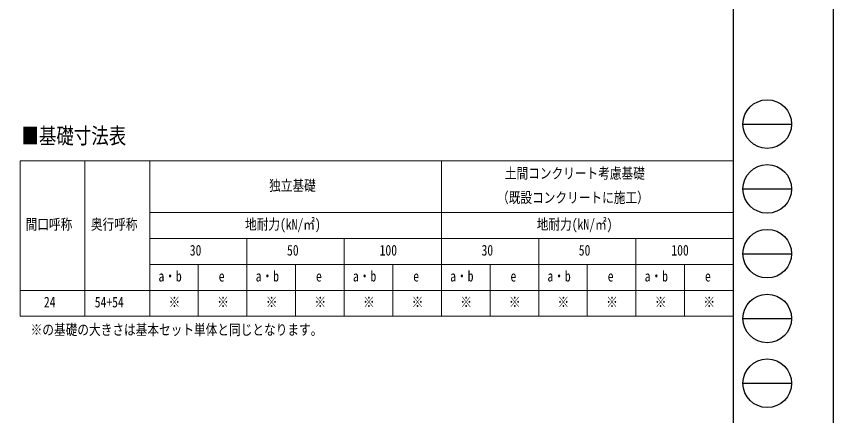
# Model space of a CAD drawing. Units: millimetres, scale not verified. Extents: x -12615 to 12615, y -8910 to 8910.
# Drawn here: x 5051 to 12615, y -4650 to -952 of the extents above; entities that cross this region are included whole.
import ezdxf
from ezdxf.enums import TextEntityAlignment as Align

# ---------------------------------------------------------------- set-up
doc = ezdxf.new("R2010")
doc.units = ezdxf.units.MM
doc.header["$LTSCALE"] = 30
doc.layers.add('0-1_TABLE1', color=7, linetype='Continuous', lineweight=18)
doc.layers.add('0-2_USER1', color=3, linetype='Continuous')
doc.layers.add('0-7_YKK_ZWAK', color=7, linetype='Continuous')
doc.styles.add('ＭＳ ゴシック', font='')
doc.styles.get('ＭＳ ゴシック').set_extended_font_data('MS Gothic')

msp = doc.modelspace()

# ---------------------------------------------------------------- linework, layer by layer
at = {"layer": '0-1_TABLE1'}
for p, q in [((5085.06, -2289.54), (11685.06, -2289.54)), ((5085.06, -2289.54), (5085.06, -3729.54)), ((5685.06, -2289.54), (5685.06, -3729.54)), ((6285.06, -2769.54), (11685.06, -2769.54)), ((6285.06, -3009.54), (11685.06, -3009.54)), ((7185.06, -3009.54), (7185.06, -3729.54)), ((8085.06, -3009.54), (8085.06, -3729.54)), ((9885.06, -3009.54), (9885.06, -3729.54)), ((10785.06, -3009.54), (10785.06, -3729.54)), ((6285.06, -3249.54), (11685.06, -3249.54)), ((6735.06, -3249.54), (6735.06, -3729.54)), ((7635.06, -3249.54), (7635.06, -3729.54)), ((8535.06, -3249.54), (8535.06, -3729.54)), ((9435.06, -3249.54), (9435.06, -3729.54)), ((10335.06, -3249.54), (10335.06, -3729.54)), ((11235.06, -3249.54), (11235.06, -3729.54))]:
    msp.add_line(p, q, dxfattribs=at)
for points in [[(6285.06, -2289.54), (6285.06, -2769.54), (6285.06, -3729.54)], [(8985.06, -2289.54), (8985.06, -2769.54), (8985.06, -3249.54), (8985.06, -3489.54), (8985.06, -3729.54)], [(11685.06, -2289.54), (11685.06, -3249.54), (11685.06, -3489.54), (11685.06, -3729.54)], [(5085.06, -3489.54), (5685.06, -3489.54), (6285.06, -3489.54), (8085.06, -3489.54), (8535.06, -3489.54), (11685.06, -3489.54)], [(5085.06, -3729.54), (6285.06, -3729.54), (11685.06, -3729.54)]]:
    msp.add_lwpolyline(points, dxfattribs=at)
at = {"layer": '0-7_YKK_ZWAK'}
for p, q in [((11685.06, 8325), (11685.06, -7575)), ((11775.06, -1950), (12225.06, -1950)), ((11775.06, -2550), (12225.06, -2550)), ((11775.06, -3150), (12225.06, -3150)), ((11775.06, -3750), (12225.06, -3750)), ((11775.06, -4350), (12225.06, -4350))]:
    msp.add_line(p, q, dxfattribs=at)
msp.add_lwpolyline([(-12615, -8910), (12615, -8910), (12615, 8910), (-12615, 8910)], close=True, dxfattribs=at)
for centre in [(12000.06, -1950), (12000.06, -2550), (12000.06, -3150), (12000.06, -3750), (12000.06, -4350)]:
    msp.add_circle(centre, 225, dxfattribs=at)

# ---------------------------------------------------------------- texts
at = {"layer": '0-1_TABLE1', "style": 'ＭＳ ゴシック', "width": 0.8}
for s, p in [('土間コンクリート考慮基礎', (9571.86, -2484.54)), ('独立基礎', (7390.26, -2597.04)), ('（既設コンクリートに施工）', (9499.86, -2709.54)), ('間口呼称', (5136.66, -2957.04)), ('奥行呼称', (5740.26, -2957.04)), ('地耐力(kN/㎡)', (7167.06, -2957.04)), ('地耐力(kN/㎡)', (9867.06, -2957.04)), ('30', (6655.86, -3197.04)), ('50', (7555.86, -3197.04)), ('100', (8412.66, -3197.04)), ('30', (9355.86, -3197.04)), ('50', (10255.86, -3197.04)), ('100', (11112.66, -3197.04)), ('a・b', (6366.06, -3437.04)), ('a・b', (7266.06, -3437.04)), ('a・b', (8166.06, -3437.04)), ('a・b', (9066.06, -3437.04)), ('a・b', (9966.06, -3437.04)), ('a・b', (10866.06, -3437.04)), ('e', (6924.06, -3437.04)), ('e', (7824.06, -3437.04)), ('e', (8724.06, -3437.04)), ('e', (9624.06, -3437.04)), ('e', (10524.06, -3437.04)), ('e', (11424.06, -3437.04)), ('24', (5305.86, -3677.04)), ('54+54', (5776.26, -3677.04)), ('※', (6459.66, -3677.04)), ('※', (6909.66, -3677.04)), ('※', (7359.66, -3677.04)), ('※', (7809.66, -3677.04)), ('※', (8259.66, -3677.04)), ('※', (8709.66, -3677.04)), ('※', (9159.66, -3677.04)), ('※', (9609.66, -3677.04)), ('※', (10059.66, -3677.04)), ('※', (10509.66, -3677.04)), ('※', (10959.66, -3677.04)), ('※', (11409.66, -3677.04))]:
    msp.add_text(s, height=98.97, dxfattribs=at).set_placement(p, align=Align.BOTTOM_LEFT)
at = {"layer": '0-2_USER1', "style": 'ＭＳ ゴシック', "width": 0.8}
for s, height, p in [('■基礎寸法表', 148.1, (5098.09, -2176.74)), ('※の基礎の大きさは基本セット単体と同じとなります。', 98.97, (5183.17, -3932.87))]:
    msp.add_text(s, height=height, dxfattribs=at).set_placement(p, align=Align.BOTTOM_LEFT)

doc.saveas('drawing.dxf')
